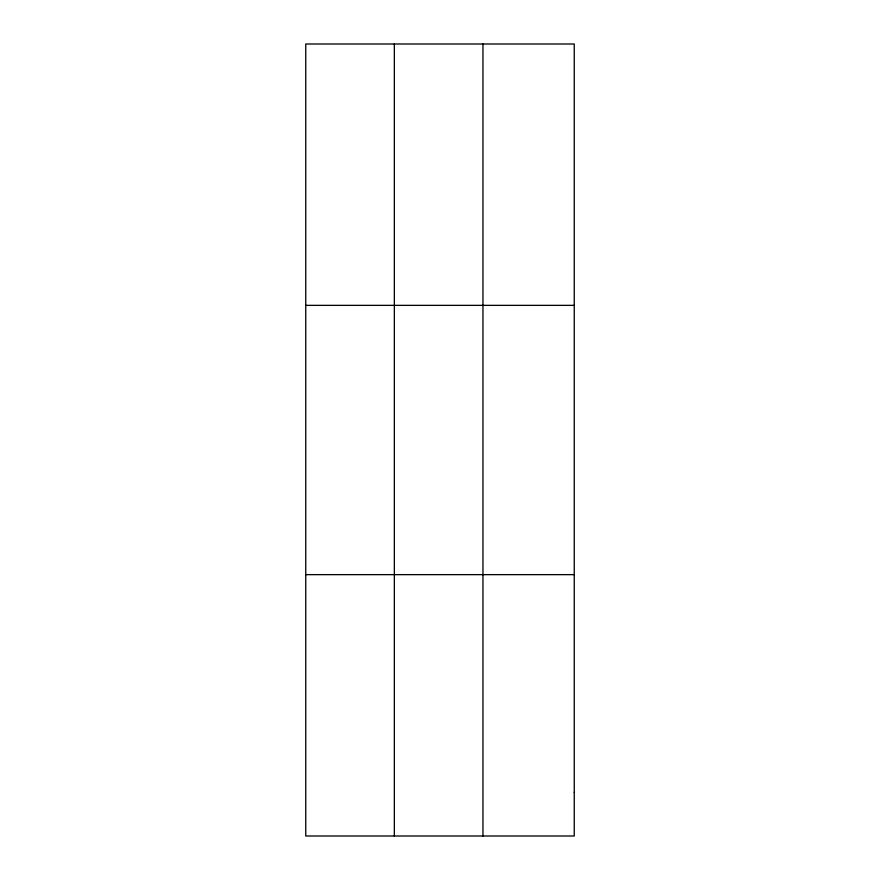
<?xml version="1.0" encoding="UTF-8"?>
<svg xmlns="http://www.w3.org/2000/svg" width="880" height="880" viewBox="0 0 880 880"><rect width="100%" height="100%" fill="white"/><g stroke="black" fill="none" stroke-linecap="round" stroke-linejoin="round"><path stroke-width="1.32" d="M394.35 44L394.35 836M482.955 44L482.955 836M305.745 305.36L574.255 305.36M305.745 574.64L574.255 574.64M574.255 792.44L574.255 836L305.745 836L305.745 44L574.255 44L574.255 792.44"/></g></svg>
